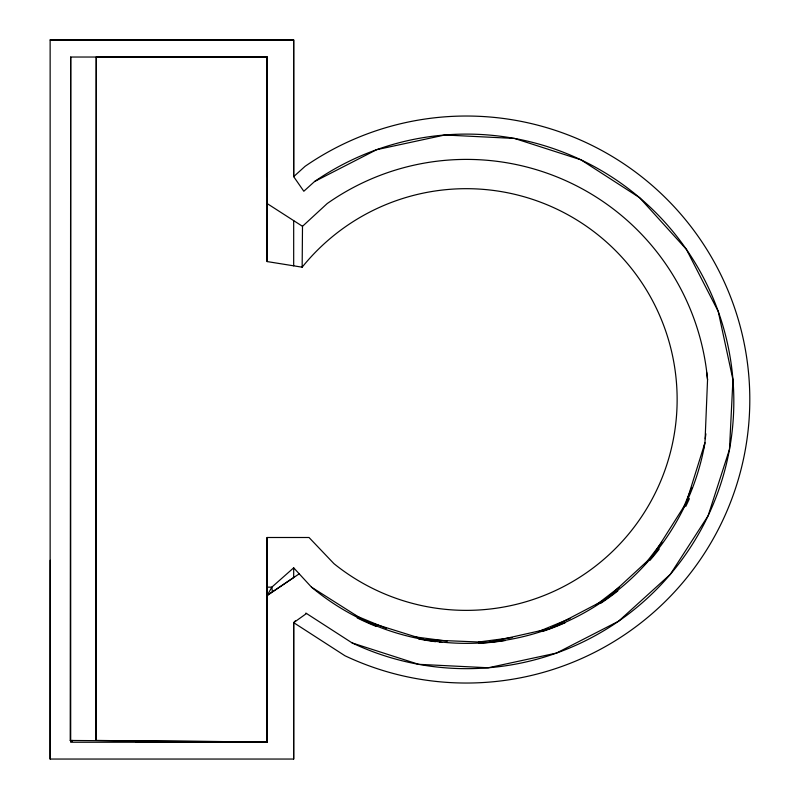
<?xml version="1.0" encoding="UTF-8"?>
<svg xmlns="http://www.w3.org/2000/svg" width="799" height="799" viewBox="0 0 799 799"><rect width="100%" height="100%" fill="white"/><g stroke="black" fill="none" stroke-linecap="round" stroke-linejoin="round"><path stroke-width="1.2" d="M295.37 620.843L293.682 622.661L293.682 759.05L50.137 759.05L50.217 560.279M267.096 537.497L267.266 742.241L266.626 741.921L267.096 537.497L309.013 537.497L333.952 563.665A210.846 210.846 0 0 0 630.431 531.864A210.846 210.846 0 0 0 598.631 235.385A210.846 210.846 0 0 0 302.152 267.186L267.096 261.563L267.226 57.029L70.692 57.029L70.232 740.463L72.419 741.092L72.439 740.433L70.692 740.953M96.26 57.069L96.01 740.413L96.25 57.059L267.096 57.129L267.096 261.563M293.682 265.827L293.682 220.624M293.652 759.05L293.682 622.661L306.516 613.492M50.137 759.05L50.137 39.95L293.682 39.95L293.682 176.639L303.82 191.251L314.536 181.543L376.619 149.693L444.823 134.991L514.516 138.447L580.933 159.82L639.56 197.663L686.391 249.378L718.241 311.46L732.943 379.665L729.487 449.348L708.104 515.774L670.271 574.391L618.556 621.222L556.474 653.073L488.269 667.774L418.576 664.319L352.159 642.945L305.867 613.073M302.152 267.186L302.501 226.307L327.23 203.525A241.987 241.987 0 0 1 707.554 379.665L704.968 442.786L686.121 503.08L652.324 556.444L605.862 599.24L549.902 628.553L488.269 642.396L425.148 639.799L364.853 620.963L311.49 587.155L293.682 567.829L271.83 587.155L267.266 595.385L266.646 737.197L267.266 737.197M704.039 447.899L704.518 444.194M705.237 438.741L705.887 433.837M683.035 508.703L691.754 487.66M644.723 564.553L661.842 542.251M595.874 605.163L619.175 587.275M299.216 573.832L267.266 595.385L293.682 577.567L293.682 567.829M538.656 631.52L569.977 618.546M267.226 176.639L267.226 57.029M95.99 740.413L136 740.953L136 742.241L266.626 741.921L70.232 740.463M478.751 641.996L512.159 637.602M50.137 39.95L293.682 40L293.682 176.639L305.058 166.342A283.505 283.505 0 0 1 748.863 376.489A283.505 283.505 0 0 1 344.958 655.759L293.682 622.661M267.266 587.155L271.83 587.155L272.429 591.899M267.266 742.241L70.692 742.241L70.702 57.059M136 740.953L266.626 741.921M414.012 636.753L447.29 641.138M354.616 615.23L356.923 616.189M358.072 616.668L386.207 628.324M267.226 203.605L302.501 226.307M706.616 372.234L707.554 379.665M704.968 442.786A241.987 241.987 0 0 1 311.49 587.155M689.387 498.626A244.114 244.114 0 0 1 685.742 506.456M659.205 549.113A244.114 244.114 0 0 1 649.777 560.538M617.817 590.92A244.114 244.114 0 0 1 600.828 603.215M565.382 622.621A244.114 244.114 0 0 1 542.361 631.49M505.487 640.468A244.114 244.114 0 0 1 478.501 643.335M441.797 642.406A244.114 244.114 0 0 1 439.34 642.146M435.655 641.707A244.114 244.114 0 0 1 418.596 638.94M376.309 626.456A244.114 244.114 0 0 1 357.163 617.887M314.536 181.543A267.275 267.275 0 0 1 732.943 379.665A267.275 267.275 0 0 1 352.159 642.945"/></g></svg>
